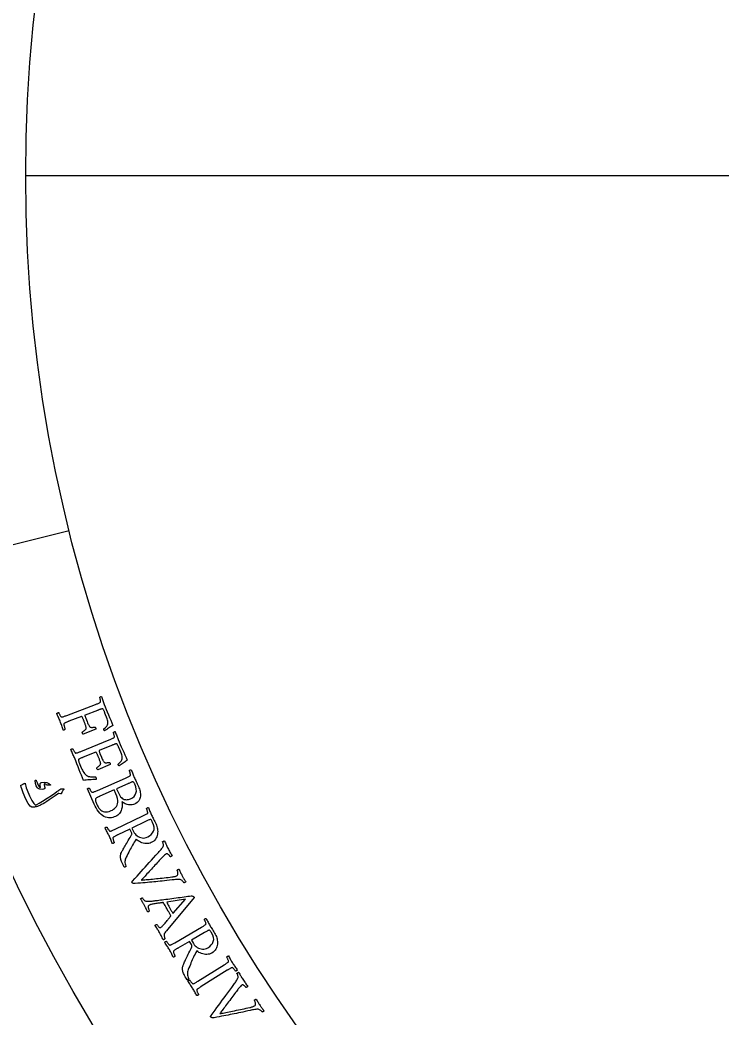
# Model space of a CAD drawing. Header units: millimetres. Extents: x -68 to 67, y -67 to 79.
# Drawn here: x -45.74 to -23.97, y -26.12 to 4.82 of the extents above; entities that cross this region are included whole.
import ezdxf

# ---------------------------------------------------------------- set-up
doc = ezdxf.new("R2010")
doc.units = ezdxf.units.MM
for name, color, linetype in [('CUT_OUTER', 1, 'Continuous'), ('ENGRAVE', 7, 'Continuous'), ('TEXT', 5, 'Continuous')]:
    doc.layers.add(name, color=color, linetype=linetype)

msp = doc.modelspace()

# ---------------------------------------------------------------- linework, layer by layer
at = {"layer": 'CUT_OUTER'}
msp.add_arc((0, -0.0003), 67.4997, 179.84931, 4.094999, dxfattribs=at)
at = {"layer": 'ENGRAVE'}
for points in [[(-45.5625, 0), (45.5625, 0)], [(-52.0717, -12.9692), (-44.2118, -11.0116)]]:
    msp.add_lwpolyline(points, dxfattribs=at)
for radius in [66.15, 66.15, 64.3781, 61.0875, 61.0875, 58.4888, 53.6625, 53.6625, 50.8275, 45.5625, 45.5625]:
    msp.add_circle((0, 0), radius, dxfattribs=at)
at = {"layer": 'TEXT'}
for points in [[(-43.1255, -16.4038), (-43.0969, -16.4776), (-43.066, -16.5546), (-43.0328, -16.6349), (-42.9971, -16.7185), (-42.9608, -16.8033), (-42.9256, -16.8874), (-42.8914, -16.9706), (-42.8582, -17.053), (-42.8945, -17.0739), (-42.9288, -17.095), (-42.9613, -17.1162), (-42.9919, -17.1376), (-43.0218, -17.159), (-43.0523, -17.1804), (-43.0835, -17.2018), (-43.1153, -17.2231), (-43.1224, -17.2188), (-43.1289, -17.2122), (-43.1348, -17.2032), (-43.1401, -17.1918), (-43.1439, -17.1794), (-43.1447, -17.1694), (-43.1423, -17.1618), (-43.1368, -17.1566), (-43.0872, -17.1156), (-43.0503, -17.0757), (-43.0261, -17.037), (-43.0147, -16.9995), (-43.0122, -16.9621), (-43.0151, -16.9238), (-43.0231, -16.8845), (-43.0364, -16.8443), (-43.1046, -16.669), (-43.1076, -16.6615), (-43.1117, -16.6514), (-43.117, -16.6387), (-43.1234, -16.6235), (-43.1305, -16.6073), (-43.1378, -16.5918), (-43.1452, -16.577), (-43.1529, -16.5628), (-43.1604, -16.5507), (-43.1676, -16.5421), (-43.1743, -16.5368), (-43.1806, -16.5351), (-43.1932, -16.5367), (-43.2071, -16.5395), (-43.2224, -16.5436), (-43.239, -16.549), (-43.2564, -16.5551), (-43.274, -16.5615), (-43.2918, -16.5681), (-43.3098, -16.5749), (-43.3169, -16.5776), (-43.3232, -16.58), (-43.3286, -16.5821), (-43.3333, -16.5839), (-43.7219, -16.7326), (-43.7251, -16.7358), (-43.7262, -16.7422), (-43.7252, -16.7516), (-43.7221, -16.7643), (-43.7176, -16.7788), (-43.7125, -16.794), (-43.7068, -16.8099), (-43.7006, -16.8265), (-43.6589, -16.9344), (-43.645, -16.9693), (-43.6322, -16.9999), (-43.6205, -17.0261), (-43.6097, -17.048), (-43.5994, -17.0661), (-43.5889, -17.081), (-43.5781, -17.0925), (-43.567, -17.1007), (-43.5551, -17.1064), (-43.5418, -17.1103), (-43.527, -17.1124), (-43.5107, -17.1127), (-43.4924, -17.1117), (-43.4713, -17.1099), (-43.4474, -17.1074), (-43.4208, -17.104), (-43.4132, -17.1041), (-43.4063, -17.1081), (-43.4, -17.1159), (-43.3943, -17.1276), (-43.3903, -17.1396), (-43.3884, -17.1502), (-43.3886, -17.1595), (-43.3908, -17.1676), (-43.7819, -17.3223), (-43.7878, -17.3185), (-43.7933, -17.3121), (-43.7987, -17.3032), (-43.8039, -17.2917), (-43.8075, -17.2798), (-43.8083, -17.2696), (-43.8063, -17.261), (-43.8015, -17.254), (-43.7766, -17.236), (-43.7555, -17.2203), (-43.7383, -17.2069), (-43.725, -17.1957), (-43.7145, -17.1863), (-43.7062, -17.1779), (-43.6998, -17.1707), (-43.6954, -17.1646), (-43.6924, -17.1589), (-43.6899, -17.1529), (-43.6879, -17.1467), (-43.6866, -17.1403), (-43.6854, -17.1318), (-43.6862, -17.12), (-43.6891, -17.1051), (-43.6939, -17.087), (-43.7001, -17.0669), (-43.7069, -17.046), (-43.7143, -17.0243), (-43.7223, -17.0017), (-43.7305, -16.9791), (-43.7387, -16.9572), (-43.7466, -16.936), (-43.7545, -16.9155), (-43.7601, -16.9012), (-43.7661, -16.8861), (-43.7727, -16.8702), (-43.7797, -16.8533), (-43.7869, -16.8367), (-43.7938, -16.8213), (-43.8006, -16.8072), (-43.8072, -16.7945), (-43.8135, -16.7841), (-43.8196, -16.7773), (-43.8254, -16.774), (-43.8308, -16.7743), (-44.2216, -16.9238), (-44.2248, -16.9251), (-44.228, -16.9263), (-44.2312, -16.9275), (-44.2344, -16.9288), (-44.2376, -16.93), (-44.2408, -16.9312), (-44.244, -16.9324), (-44.2472, -16.9337), (-44.267, -16.9413), (-44.2858, -16.9487), (-44.3036, -16.9559), (-44.3205, -16.9629), (-44.3359, -16.9698), (-44.3497, -16.9769), (-44.3617, -16.984), (-44.372, -16.9913), (-44.3757, -16.9974), (-44.3775, -17.0073), (-44.3777, -17.021), (-44.376, -17.0384), (-44.373, -17.058), (-44.3691, -17.0778), (-44.3644, -17.0978), (-44.3588, -17.1182), (-44.3531, -17.1369), (-44.3484, -17.1522), (-44.3446, -17.1639), (-44.3416, -17.1721), (-44.3456, -17.1769), (-44.3514, -17.1817), (-44.359, -17.1865), (-44.3685, -17.1912), (-44.3784, -17.1949), (-44.3872, -17.1968), (-44.3948, -17.1969), (-44.4013, -17.1952), (-44.4119, -17.1618), (-44.4228, -17.1277), (-44.4341, -17.0931), (-44.4457, -17.0578), (-44.4575, -17.0227), (-44.4694, -16.9887), (-44.4813, -16.9558), (-44.4931, -16.924), (-44.507, -16.8885), (-44.5208, -16.8553), (-44.5344, -16.8243), (-44.5479, -16.7955), (-44.5612, -16.7675), (-44.574, -16.7385), (-44.5863, -16.7086), (-44.5983, -16.6777), (-44.5946, -16.6721), (-44.5888, -16.6671), (-44.581, -16.6627), (-44.5711, -16.6589), (-44.5609, -16.6561), (-44.552, -16.6545), (-44.5445, -16.6543), (-44.5383, -16.6553), (-44.5352, -16.663), (-44.5306, -16.6733), (-44.5247, -16.6861), (-44.5173, -16.7015), (-44.509, -16.7179), (-44.5001, -16.7335), (-44.4907, -16.7485), (-44.4808, -16.7629), (-44.4712, -16.775), (-44.4627, -16.7834), (-44.4553, -16.7881), (-44.449, -16.789), (-44.4338, -16.7876), (-44.417, -16.7846), (-44.3988, -16.78), (-44.379, -16.7736), (-44.3581, -16.7663), (-44.3365, -16.7585), (-44.3141, -16.7502), (-44.2909, -16.7416), (-43.3991, -16.4045), (-43.376, -16.3956), (-43.3535, -16.3869), (-43.3318, -16.3783), (-43.3108, -16.3699), (-43.2913, -16.3614), (-43.2742, -16.3527), (-43.2594, -16.3439), (-43.247, -16.335), (-43.242, -16.3299), (-43.2392, -16.3216), (-43.2385, -16.31), (-43.24, -16.2952), (-43.2427, -16.2787), (-43.2461, -16.262), (-43.25, -16.245), (-43.2544, -16.2277), (-43.2588, -16.2117), (-43.2626, -16.1985), (-43.2658, -16.1881), (-43.2684, -16.1804), (-43.2644, -16.1757), (-43.2585, -16.171), (-43.2508, -16.1664), (-43.2412, -16.1618), (-43.2313, -16.1582), (-43.2225, -16.1563), (-43.2149, -16.1563), (-43.2085, -16.158), (-43.1979, -16.1897), (-43.1875, -16.2211), (-43.1774, -16.2524), (-43.1674, -16.2834), (-43.1574, -16.3142), (-43.1471, -16.3445), (-43.1365, -16.3744), (-43.1255, -16.4038)], [(-42.6968, -17.4893), (-42.6664, -17.5623), (-42.6335, -17.6385), (-42.5983, -17.718), (-42.5605, -17.8006), (-42.5221, -17.8845), (-42.4847, -17.9676), (-42.4484, -18.0499), (-42.4132, -18.1315), (-42.4489, -18.1533), (-42.4828, -18.1752), (-42.5147, -18.1973), (-42.5447, -18.2194), (-42.574, -18.2416), (-42.604, -18.2638), (-42.6346, -18.2859), (-42.6659, -18.308), (-42.6731, -18.3039), (-42.6797, -18.2974), (-42.6859, -18.2886), (-42.6915, -18.2774), (-42.6956, -18.2651), (-42.6966, -18.2551), (-42.6945, -18.2475), (-42.6891, -18.2421), (-42.6405, -18.1998), (-42.6046, -18.159), (-42.5815, -18.1198), (-42.571, -18.082), (-42.5695, -18.0445), (-42.5733, -18.0063), (-42.5823, -17.9672), (-42.5966, -17.9274), (-42.6692, -17.7539), (-42.6724, -17.7464), (-42.6768, -17.7364), (-42.6824, -17.7239), (-42.6892, -17.7088), (-42.6967, -17.6928), (-42.7043, -17.6775), (-42.7122, -17.6629), (-42.7202, -17.6489), (-42.728, -17.637), (-42.7354, -17.6285), (-42.7423, -17.6235), (-42.7486, -17.6219), (-42.7611, -17.6238), (-42.775, -17.627), (-42.7901, -17.6315), (-42.8066, -17.6373), (-42.8238, -17.6438), (-42.8413, -17.6507), (-42.8589, -17.6577), (-42.8768, -17.665), (-42.8838, -17.6679), (-42.89, -17.6704), (-42.8954, -17.6727), (-42.9, -17.6746), (-43.2848, -17.8331), (-43.2879, -17.8364), (-43.2888, -17.8427), (-43.2876, -17.8522), (-43.2841, -17.8647), (-43.2792, -17.8791), (-43.2738, -17.8942), (-43.2677, -17.9099), (-43.261, -17.9264), (-43.2166, -18.0332), (-43.2019, -18.0677), (-43.1883, -18.0979), (-43.1759, -18.1239), (-43.1646, -18.1455), (-43.1539, -18.1634), (-43.1429, -18.1779), (-43.1318, -18.1892), (-43.1206, -18.1971), (-43.1085, -18.2025), (-43.0951, -18.206), (-43.0802, -18.2078), (-43.064, -18.2077), (-43.0457, -18.2062), (-43.0246, -18.2039), (-43.0008, -18.2008), (-42.9743, -18.1967), (-42.9667, -18.1966), (-42.9597, -18.2004), (-42.9532, -18.2081), (-42.9472, -18.2196), (-42.9429, -18.2315), (-42.9408, -18.2421), (-42.9407, -18.2514), (-42.9427, -18.2595), (-43.3298, -18.4241), (-43.3357, -18.4204), (-43.3415, -18.4142), (-43.3471, -18.4054), (-43.3525, -18.3941), (-43.3564, -18.3823), (-43.3575, -18.372), (-43.3557, -18.3634), (-43.3511, -18.3563), (-43.3267, -18.3377), (-43.306, -18.3214), (-43.2891, -18.3076), (-43.2761, -18.2961), (-43.2659, -18.2864), (-43.2577, -18.2778), (-43.2515, -18.2704), (-43.2474, -18.2642), (-43.2444, -18.2584), (-43.2421, -18.2524), (-43.2403, -18.2462), (-43.2391, -18.2397), (-43.2381, -18.2311), (-43.2393, -18.2194), (-43.2425, -18.2046), (-43.2478, -18.1866), (-43.2545, -18.1667), (-43.2618, -18.146), (-43.2697, -18.1244), (-43.2783, -18.1021), (-43.2871, -18.0797), (-43.2958, -18.058), (-43.3043, -18.037), (-43.3127, -18.0167), (-43.3186, -18.0026), (-43.325, -17.9877), (-43.332, -17.9718), (-43.3394, -17.9552), (-43.347, -17.9387), (-43.3544, -17.9235), (-43.3615, -17.9096), (-43.3684, -17.897), (-43.375, -17.8869), (-43.3812, -17.8802), (-43.3871, -17.8771), (-43.3926, -17.8775), (-43.7858, -18.0395), (-43.7881, -18.0405), (-43.791, -18.0417), (-43.7945, -18.0431), (-43.7984, -18.0447), (-43.8143, -18.0513), (-43.8322, -18.0589), (-43.8521, -18.0675), (-43.8741, -18.0771), (-43.8944, -18.0867), (-43.9094, -18.0951), (-43.9189, -18.1023), (-43.923, -18.1085), (-43.925, -18.1225), (-43.9251, -18.1371), (-43.9233, -18.1522), (-43.9194, -18.168), (-43.9135, -18.1862), (-43.9054, -18.2086), (-43.895, -18.2353), (-43.8824, -18.2661), (-43.8407, -18.366), (-43.8243, -18.4027), (-43.806, -18.4383), (-43.7861, -18.4728), (-43.7643, -18.5063), (-43.7417, -18.537), (-43.719, -18.5633), (-43.6964, -18.5853), (-43.6737, -18.6028), (-43.6475, -18.6188), (-43.6192, -18.6308), (-43.5887, -18.6387), (-43.556, -18.6425), (-43.5218, -18.6439), (-43.4865, -18.6445), (-43.4501, -18.6444), (-43.4126, -18.6434), (-43.4057, -18.6445), (-43.3991, -18.6488), (-43.393, -18.6565), (-43.3874, -18.6674), (-43.3807, -18.6851), (-43.3769, -18.7003), (-43.3761, -18.7131), (-43.3782, -18.7233), (-43.4274, -18.7267), (-43.4781, -18.7299), (-43.5304, -18.733), (-43.5844, -18.7359), (-43.6368, -18.7396), (-43.6845, -18.7448), (-43.7274, -18.7515), (-43.7657, -18.7599), (-43.8012, -18.6761), (-43.8359, -18.5923), (-43.8698, -18.5085), (-43.9029, -18.4246), (-43.9369, -18.3382), (-43.9735, -18.2466), (-44.0126, -18.1498), (-44.0542, -18.0478), (-44.0689, -18.0125), (-44.0832, -17.9792), (-44.0971, -17.948), (-44.1106, -17.9188), (-44.1238, -17.8902), (-44.1368, -17.861), (-44.1496, -17.831), (-44.1622, -17.8003), (-44.1586, -17.7946), (-44.153, -17.7895), (-44.1453, -17.7849), (-44.1355, -17.7809), (-44.1254, -17.7778), (-44.1165, -17.776), (-44.109, -17.7755), (-44.1028, -17.7764), (-44.0995, -17.784), (-44.0947, -17.7942), (-44.0884, -17.8069), (-44.0807, -17.8221), (-44.0719, -17.8382), (-44.0627, -17.8536), (-44.0529, -17.8684), (-44.0426, -17.8825), (-44.0327, -17.8944), (-44.024, -17.9026), (-44.0165, -17.907), (-44.0101, -17.9078), (-43.995, -17.9061), (-43.9783, -17.9026), (-43.9602, -17.8975), (-43.9406, -17.8907), (-43.9199, -17.8828), (-43.8984, -17.8745), (-43.8763, -17.8657), (-43.8533, -17.8564), (-42.9703, -17.4969), (-42.9474, -17.4874), (-42.9252, -17.4782), (-42.9037, -17.469), (-42.8829, -17.46), (-42.8636, -17.4511), (-42.8467, -17.442), (-42.8322, -17.4328), (-42.82, -17.4235), (-42.8152, -17.4183), (-42.8126, -17.4099), (-42.8122, -17.3984), (-42.814, -17.3836), (-42.8172, -17.3672), (-42.821, -17.3505), (-42.8253, -17.3336), (-42.8301, -17.3165), (-42.8349, -17.3006), (-42.839, -17.2875), (-42.8425, -17.2771), (-42.8454, -17.2695), (-42.8414, -17.2647), (-42.8357, -17.2599), (-42.8281, -17.2551), (-42.8186, -17.2503), (-42.8088, -17.2464), (-42.8001, -17.2443), (-42.7925, -17.2441), (-42.786, -17.2456), (-42.7746, -17.277), (-42.7635, -17.3082), (-42.7525, -17.3392), (-42.7418, -17.37), (-42.731, -17.4005), (-42.7199, -17.4305), (-42.7085, -17.4601), (-42.6968, -17.4893)], [(-42.0649, -18.9478), (-42.0506, -18.9821), (-42.038, -19.0178), (-42.0271, -19.0549), (-42.0178, -19.0933), (-42.011, -19.1323), (-42.0071, -19.1708), (-42.0062, -19.2088), (-42.0083, -19.2464), (-42.0141, -19.2831), (-42.0241, -19.3183), (-42.0383, -19.3522), (-42.0568, -19.3846), (-42.0803, -19.4149), (-42.1095, -19.4423), (-42.1444, -19.4668), (-42.1851, -19.4884), (-42.2237, -19.5035), (-42.2624, -19.5133), (-42.3015, -19.5177), (-42.3408, -19.5168), (-42.3791, -19.5117), (-42.4153, -19.5038), (-42.4494, -19.493), (-42.4813, -19.4793), (-42.5102, -19.4643), (-42.5352, -19.4495), (-42.5563, -19.4349), (-42.5735, -19.4206), (-42.5767, -19.4192), (-42.5791, -19.4194), (-42.5808, -19.4211), (-42.5818, -19.4244), (-42.5753, -19.4448), (-42.5707, -19.4679), (-42.568, -19.4938), (-42.5672, -19.5224), (-42.5685, -19.5529), (-42.5723, -19.5844), (-42.5787, -19.617), (-42.5875, -19.6505), (-42.5992, -19.684), (-42.6141, -19.7163), (-42.6322, -19.7475), (-42.6534, -19.7775), (-42.6781, -19.8055), (-42.7064, -19.8304), (-42.7383, -19.8523), (-42.7738, -19.8711), (-42.8175, -19.8891), (-42.8613, -19.9026), (-42.9053, -19.9116), (-42.9496, -19.9161), (-42.9944, -19.9152), (-43.0403, -19.9079), (-43.0872, -19.8942), (-43.1352, -19.8741), (-43.1812, -19.8474), (-43.2253, -19.8129), (-43.2675, -19.7704), (-43.3077, -19.72), (-43.3454, -19.6651), (-43.3802, -19.6092), (-43.4121, -19.5522), (-43.4411, -19.4942), (-43.651, -19.0195), (-43.6476, -19.0137), (-43.6421, -19.0084), (-43.6346, -19.0036), (-43.6249, -18.9993), (-43.6148, -18.9959), (-43.606, -18.9939), (-43.5985, -18.9932), (-43.5923, -18.9939), (-43.5888, -19.0015), (-43.5837, -19.0115), (-43.5771, -19.024), (-43.5689, -19.039), (-43.5597, -19.0548), (-43.55, -19.07), (-43.5399, -19.0845), (-43.5292, -19.0983), (-43.519, -19.1099), (-43.51, -19.1179), (-43.5024, -19.1221), (-43.496, -19.1227), (-43.4809, -19.1205), (-43.4643, -19.1166), (-43.4464, -19.111), (-43.427, -19.1037), (-43.4065, -19.0952), (-43.3853, -19.0863), (-43.3634, -19.0769), (-43.3407, -19.067), (-42.468, -18.683), (-42.4454, -18.673), (-42.4234, -18.6631), (-42.4022, -18.6534), (-42.3816, -18.6438), (-42.3626, -18.6343), (-42.346, -18.6248), (-42.3317, -18.6152), (-42.3198, -18.6056), (-42.3151, -18.6002), (-42.3127, -18.5918), (-42.3127, -18.5802), (-42.3149, -18.5655), (-42.3186, -18.5492), (-42.3228, -18.5326), (-42.3275, -18.5158), (-42.3329, -18.4989), (-42.3381, -18.4831), (-42.3426, -18.4701), (-42.3464, -18.4599), (-42.3494, -18.4523), (-42.3456, -18.4474), (-42.34, -18.4424), (-42.3325, -18.4374), (-42.3232, -18.4324), (-42.3135, -18.4282), (-42.3048, -18.4259), (-42.2972, -18.4254), (-42.2907, -18.4268), (-42.2785, -18.4579), (-42.2665, -18.4888), (-42.2547, -18.5194), (-42.2431, -18.5499), (-42.2315, -18.5801), (-42.2196, -18.6098), (-42.2074, -18.6391), (-42.1948, -18.6679), (-42.1814, -18.698), (-42.1671, -18.729), (-42.1522, -18.7609), (-42.1365, -18.7936), (-42.12, -18.8282), (-42.1025, -18.8654), (-42.0842, -18.9053), (-42.0649, -18.9478)], [(-44.3859, -19.0444), (-44.3976, -19.0586), (-44.4084, -19.0728), (-44.4182, -19.087), (-44.4271, -19.1012), (-44.435, -19.1155), (-44.4419, -19.13), (-44.4477, -19.1447), (-44.4526, -19.1595), (-44.4561, -19.1659), (-44.4618, -19.17), (-44.4694, -19.1717), (-44.4792, -19.171), (-44.5319, -19.1643), (-44.5374, -19.1638), (-44.542, -19.1637), (-44.5456, -19.164), (-44.5482, -19.1648), (-44.652, -19.2363), (-44.746, -19.3004), (-44.8303, -19.3568), (-44.905, -19.4057), (-44.9699, -19.4467), (-45.025, -19.4799), (-45.0704, -19.5051), (-45.1061, -19.5224), (-45.1746, -19.5521), (-45.1969, -19.5602), (-45.2197, -19.5674), (-45.243, -19.5736), (-45.2669, -19.5787), (-45.2913, -19.5827), (-45.3164, -19.5855), (-45.3421, -19.5872), (-45.3685, -19.5876), (-45.4199, -19.5595), (-45.4825, -19.4758), (-45.556, -19.3361), (-45.6399, -19.1404), (-45.6635, -19.0782), (-45.6836, -19.02), (-45.7004, -18.9658), (-45.7138, -18.9155), (-45.7138, -18.9104), (-45.7123, -18.9062), (-45.7095, -18.9028), (-45.7052, -18.9004), (-45.6842, -18.8902), (-45.665, -18.881), (-45.6476, -18.873), (-45.632, -18.866), (-45.6181, -18.86), (-45.6057, -18.8549), (-45.5947, -18.8507), (-45.5853, -18.8475), (-45.5798, -18.8459), (-45.5761, -18.8466), (-45.5742, -18.8494), (-45.5741, -18.8544), (-45.5704, -18.8915), (-45.5601, -18.9371), (-45.5431, -18.9911), (-45.5194, -19.0534), (-45.442, -19.237), (-45.3724, -19.3767), (-45.3109, -19.4726), (-45.2578, -19.5248), (-45.2152, -19.5064), (-45.1415, -19.4643), (-45.0367, -19.3988), (-44.9007, -19.3098), (-44.7649, -19.2197), (-44.6623, -19.1512), (-44.593, -19.1042), (-44.557, -19.0786), (-44.5473, -19.0713), (-44.5382, -19.0645), (-44.5297, -19.0581), (-44.5219, -19.0522), (-44.5148, -19.0468), (-44.5085, -19.0419), (-44.5029, -19.0377), (-44.4982, -19.0339), (-44.4876, -19.0265), (-44.4766, -19.0214), (-44.4653, -19.0186), (-44.4536, -19.0181), (-44.3892, -19.0214), (-44.3847, -19.022), (-44.3813, -19.0233), (-44.3791, -19.0253), (-44.378, -19.028), (-44.3785, -19.0321), (-44.3799, -19.0362), (-44.3824, -19.0403), (-44.3859, -19.0444)], [(-44.7958, -18.8909), (-44.795, -18.8937), (-44.7951, -18.8964), (-44.7961, -18.899), (-44.7979, -18.9016), (-44.7998, -18.9031), (-44.8021, -18.9042), (-44.8047, -18.9051), (-44.8077, -18.9058), (-44.8944, -18.908), (-44.9035, -18.9076), (-44.9108, -18.9063), (-44.9165, -18.9041), (-44.9205, -18.9009), (-44.9329, -18.8856), (-44.9457, -18.8735), (-44.959, -18.8646), (-44.9729, -18.859), (-44.9787, -18.8593), (-44.9831, -18.8642), (-44.9859, -18.8737), (-44.9872, -18.888), (-44.9866, -18.8969), (-44.9858, -18.9061), (-44.9846, -18.9154), (-44.9832, -18.9249), (-44.9815, -18.9346), (-44.9794, -18.9448), (-44.9769, -18.9553), (-44.9741, -18.9661), (-44.974, -19.0078), (-44.9997, -19.0319), (-45.0511, -19.0387), (-45.1284, -19.0279), (-45.1531, -19.0204), (-45.1737, -19.0116), (-45.1901, -19.0014), (-45.2023, -18.9898), (-45.2121, -18.9756), (-45.2224, -18.9546), (-45.2333, -18.9269), (-45.2447, -18.8924), (-45.2502, -18.8746), (-45.2548, -18.8575), (-45.2584, -18.841), (-45.2612, -18.8252), (-45.2633, -18.8101), (-45.2651, -18.796), (-45.2665, -18.7827), (-45.2675, -18.7703), (-45.2665, -18.762), (-45.2642, -18.7553), (-45.2605, -18.7505), (-45.2556, -18.7473), (-45.2497, -18.7458), (-45.2446, -18.7468), (-45.2404, -18.7502), (-45.2371, -18.756), (-45.2277, -18.775), (-45.2173, -18.7967), (-45.2061, -18.821), (-45.1939, -18.8481), (-45.171, -18.8986), (-45.1512, -18.9371), (-45.1346, -18.9639), (-45.121, -18.9787), (-45.1184, -18.9803), (-45.1156, -18.9806), (-45.1128, -18.9796), (-45.11, -18.9774), (-45.1085, -18.9753), (-45.1076, -18.9722), (-45.1073, -18.9682), (-45.1076, -18.9632), (-45.1148, -18.9186), (-45.117, -18.8996), (-45.1167, -18.8824), (-45.1141, -18.8671), (-45.1089, -18.8537), (-45.1016, -18.8411), (-45.0925, -18.8317), (-45.0817, -18.8254), (-45.0692, -18.8223), (-44.9791, -18.8146), (-44.9035, -18.8234), (-44.8424, -18.8489), (-44.7958, -18.8909)], [(-42.7438, -19.0149), (-42.6688, -19.1825), (-42.6471, -19.2248), (-42.6229, -19.2606), (-42.5963, -19.2901), (-42.5671, -19.3131), (-42.5364, -19.3305), (-42.5049, -19.343), (-42.4727, -19.3506), (-42.4396, -19.3533), (-42.4067, -19.3519), (-42.3749, -19.347), (-42.3442, -19.3388), (-42.3145, -19.3272), (-42.2532, -19.2928), (-42.2044, -19.2513), (-42.168, -19.2027), (-42.1441, -19.147), (-42.1325, -19.0866), (-42.1332, -19.0237), (-42.146, -18.9581), (-42.1711, -18.89), (-42.1758, -18.8796), (-42.182, -18.867), (-42.1895, -18.852), (-42.1983, -18.8347), (-42.2077, -18.8186), (-42.2168, -18.8071), (-42.2258, -18.8003), (-42.2346, -18.7982), (-42.2453, -18.7996), (-42.2582, -18.8028), (-42.273, -18.8077), (-42.29, -18.8142), (-42.3082, -18.8218), (-42.3269, -18.8297), (-42.346, -18.838), (-42.3657, -18.8467), (-42.3697, -18.8485), (-42.3735, -18.8501), (-42.377, -18.8517), (-42.3803, -18.8532), (-42.3834, -18.8546), (-42.3865, -18.8559), (-42.3897, -18.8573), (-42.3928, -18.8587)], [(-42.821, -19.0492), (-43.2639, -19.2462), (-43.2722, -19.25), (-43.2823, -19.2548), (-43.2944, -19.2605), (-43.3083, -19.2673), (-43.323, -19.2746), (-43.337, -19.2822), (-43.3505, -19.29), (-43.3634, -19.2981), (-43.3749, -19.3058), (-43.3838, -19.3128), (-43.3903, -19.319), (-43.3943, -19.3244), (-43.4, -19.3421), (-43.4023, -19.3611), (-43.4013, -19.3812), (-43.397, -19.4025), (-43.3901, -19.4252), (-43.3815, -19.4495), (-43.3713, -19.4755), (-43.3594, -19.5031), (-43.3406, -19.5411), (-43.319, -19.5774), (-43.2947, -19.612), (-43.2677, -19.6449), (-43.2374, -19.6741), (-43.2031, -19.6979), (-43.1648, -19.7163), (-43.1225, -19.7291), (-43.0762, -19.7344), (-43.0256, -19.7301), (-42.9707, -19.7163), (-42.9115, -19.6929), (-42.8742, -19.6736), (-42.8393, -19.651), (-42.8066, -19.625), (-42.7762, -19.5957), (-42.75, -19.5622), (-42.7298, -19.5234), (-42.7155, -19.4795), (-42.7072, -19.4303), (-42.707, -19.3754), (-42.7167, -19.3139), (-42.7366, -19.246), (-42.7664, -19.1716)], [(-41.5197, -20.1143), (-41.5049, -20.1484), (-41.4927, -20.1844), (-41.483, -20.2223), (-41.4758, -20.262), (-41.4716, -20.3027), (-41.4705, -20.3432), (-41.4726, -20.3836), (-41.4779, -20.4239), (-41.4869, -20.4634), (-41.5, -20.5013), (-41.5171, -20.5377), (-41.5384, -20.5726), (-41.5641, -20.6051), (-41.5948, -20.6344), (-41.6304, -20.6605), (-41.6709, -20.6835), (-41.7077, -20.6987), (-41.7465, -20.7087), (-41.7872, -20.7135), (-41.8298, -20.7131), (-41.873, -20.7082), (-41.9156, -20.6994), (-41.9576, -20.6867), (-41.9988, -20.6702), (-42.0381, -20.6506), (-42.0741, -20.6285), (-42.1068, -20.604), (-42.1362, -20.577), (-42.1666, -20.6245), (-42.1954, -20.6706), (-42.2227, -20.7153), (-42.2483, -20.7587), (-42.273, -20.8017), (-42.2972, -20.8451), (-42.321, -20.889), (-42.3444, -20.9335), (-42.3682, -20.9794), (-42.3931, -21.0278), (-42.419, -21.0788), (-42.4461, -21.1324), (-42.462, -21.1678), (-42.4738, -21.2024), (-42.4816, -21.2361), (-42.4853, -21.2689), (-42.4845, -21.3026), (-42.479, -21.3388), (-42.4686, -21.3777), (-42.4533, -21.4191), (-42.4566, -21.4249), (-42.4624, -21.4301), (-42.4708, -21.4347), (-42.4818, -21.4386), (-42.4929, -21.4418), (-42.5015, -21.4441), (-42.5077, -21.4454), (-42.5115, -21.4459), (-42.5354, -21.3973), (-42.5562, -21.3525), (-42.574, -21.3115), (-42.5887, -21.2742), (-42.6005, -21.2411), (-42.6097, -21.2122), (-42.6162, -21.1877), (-42.6201, -21.1675), (-42.6211, -21.1538), (-42.6219, -21.1375), (-42.6226, -21.1186), (-42.6232, -21.097), (-42.6219, -21.0734), (-42.617, -21.0483), (-42.6085, -21.0218), (-42.5964, -20.9938), (-42.5899, -20.9814), (-42.5809, -20.9644), (-42.5693, -20.943), (-42.5551, -20.9171), (-42.5387, -20.8877), (-42.5205, -20.8554), (-42.5004, -20.8203), (-42.4786, -20.7825), (-42.4553, -20.7426), (-42.4313, -20.7014), (-42.4065, -20.659), (-42.3808, -20.6152), (-42.3548, -20.5711), (-42.3289, -20.5278), (-42.3031, -20.4852), (-42.2774, -20.4434), (-42.2714, -20.4282), (-42.2702, -20.4109), (-42.2739, -20.3915), (-42.2823, -20.37), (-42.3326, -20.2655), (-42.7079, -20.4451), (-42.711, -20.4466), (-42.7141, -20.4481), (-42.7171, -20.4496), (-42.7202, -20.4511), (-42.7233, -20.4525), (-42.7264, -20.454), (-42.7295, -20.4555), (-42.7326, -20.457), (-42.7517, -20.4662), (-42.7699, -20.4751), (-42.787, -20.4838), (-42.8033, -20.4921), (-42.8181, -20.5002), (-42.8313, -20.5084), (-42.8427, -20.5165), (-42.8524, -20.5245), (-42.8557, -20.5306), (-42.8572, -20.5396), (-42.857, -20.5516), (-42.855, -20.5666), (-42.8517, -20.5833), (-42.8475, -20.6001), (-42.8424, -20.6171), (-42.8364, -20.6344), (-42.8304, -20.6503), (-42.8252, -20.6635), (-42.8209, -20.6739), (-42.8174, -20.6815), (-42.821, -20.6867), (-42.8264, -20.6919), (-42.8336, -20.6973), (-42.8428, -20.7027), (-42.8523, -20.7072), (-42.8609, -20.7099), (-42.8685, -20.7106), (-42.8751, -20.7094), (-42.888, -20.6776), (-42.9007, -20.6465), (-42.9131, -20.6161), (-42.9254, -20.5864), (-42.9379, -20.5569), (-42.9509, -20.5273), (-42.9644, -20.4974), (-42.9785, -20.4673), (-42.9926, -20.4381), (-43.0073, -20.4088), (-43.0224, -20.3794), (-43.038, -20.35), (-43.0539, -20.3204), (-43.0701, -20.2905), (-43.0866, -20.2605), (-43.1032, -20.2302), (-43.1, -20.2243), (-43.0947, -20.2189), (-43.0872, -20.2139), (-43.0777, -20.2093), (-43.0677, -20.2057), (-43.059, -20.2034), (-43.0515, -20.2025), (-43.0453, -20.203), (-43.0415, -20.2105), (-43.0362, -20.2204), (-43.0292, -20.2327), (-43.0206, -20.2475), (-43.011, -20.2631), (-43.0009, -20.278), (-42.9903, -20.2922), (-42.9793, -20.3056), (-42.9687, -20.317), (-42.9595, -20.3247), (-42.9518, -20.3287), (-42.9454, -20.3291), (-42.9304, -20.3265), (-42.9139, -20.3222), (-42.8961, -20.316), (-42.8769, -20.3081), (-42.8567, -20.2991), (-42.8357, -20.2896), (-42.8141, -20.2796), (-42.7917, -20.2691), (-41.9311, -19.8589), (-41.9087, -19.8482), (-41.887, -19.8377), (-41.8661, -19.8274), (-41.8458, -19.8173), (-41.8271, -19.8072), (-41.8107, -19.7972), (-41.7967, -19.7873), (-41.785, -19.7773), (-41.7805, -19.7719), (-41.7784, -19.7634), (-41.7786, -19.7518), (-41.7813, -19.7372), (-41.7853, -19.721), (-41.7899, -19.7047), (-41.795, -19.6884), (-41.8006, -19.672), (-41.8061, -19.6569), (-41.8108, -19.6443), (-41.8147, -19.6344), (-41.818, -19.627), (-41.8143, -19.622), (-41.8088, -19.6169), (-41.8015, -19.6116), (-41.7923, -19.6063), (-41.7827, -19.6019), (-41.7741, -19.5993), (-41.7666, -19.5986), (-41.76, -19.5998), (-41.7469, -19.6305), (-41.7342, -19.6608), (-41.7217, -19.6909), (-41.7095, -19.7206), (-41.6972, -19.7499), (-41.6846, -19.779), (-41.6717, -19.8077), (-41.6584, -19.8361), (-41.6441, -19.8659), (-41.6289, -19.8967), (-41.6129, -19.9285), (-41.5961, -19.9612), (-41.5784, -19.9957), (-41.5598, -20.0328), (-41.5402, -20.0723), (-41.5197, -20.1143)], [(-41.7802, -20.5086), (-41.7196, -20.4735), (-41.6692, -20.4325), (-41.6289, -20.3858), (-41.5988, -20.3333), (-41.5817, -20.2747), (-41.5809, -20.2096), (-41.5961, -20.1378), (-41.6275, -20.0595), (-41.6325, -20.0493), (-41.639, -20.0368), (-41.6469, -20.022), (-41.6562, -20.005), (-41.666, -19.9891), (-41.6755, -19.9779), (-41.6847, -19.9714), (-41.6935, -19.9695), (-41.7061, -19.9711), (-41.7216, -19.9751), (-41.7398, -19.9816), (-41.7608, -19.9905), (-41.7832, -20.0007), (-41.8057, -20.0111), (-41.8283, -20.0217), (-41.851, -20.0324), (-42.2707, -20.2358), (-42.2196, -20.3423), (-42.1988, -20.3796), (-42.1739, -20.4139), (-42.1449, -20.445), (-42.1119, -20.473), (-42.0757, -20.497), (-42.0375, -20.5159), (-41.9973, -20.5299), (-41.955, -20.539), (-41.9116, -20.5419), (-41.868, -20.5379), (-41.8242, -20.5268), (-41.7802, -20.5086)], [(-41.1565, -20.8575), (-41.1403, -20.889), (-41.1239, -20.9199), (-41.1073, -20.95), (-41.0906, -20.9795), (-41.074, -21.0085), (-41.0576, -21.0373), (-41.0414, -21.0659), (-41.0254, -21.0943), (-41.0296, -21.0985), (-41.0359, -21.1031), (-41.0446, -21.1081), (-41.0554, -21.1134), (-41.0662, -21.118), (-41.0746, -21.1205), (-41.0807, -21.121), (-41.0844, -21.1195), (-41.0874, -21.1144), (-41.0924, -21.107), (-41.0994, -21.0973), (-41.1084, -21.0853), (-41.1187, -21.0726), (-41.1299, -21.0608), (-41.1419, -21.0499), (-41.1548, -21.0399), (-41.1681, -21.0324), (-41.1818, -21.0291), (-41.1956, -21.0301), (-41.2098, -21.0353), (-41.2292, -21.048), (-41.2551, -21.0697), (-41.2872, -21.1003), (-41.3257, -21.1399), (-41.3455, -21.161), (-41.3683, -21.1854), (-41.394, -21.213), (-41.4227, -21.244), (-41.4537, -21.2774), (-41.4862, -21.3124), (-41.5203, -21.3491), (-41.5559, -21.3874), (-41.5923, -21.4266), (-41.6286, -21.466), (-41.6648, -21.5055), (-41.7009, -21.5452), (-41.7363, -21.5841), (-41.7703, -21.6214), (-41.8028, -21.657), (-41.834, -21.691), (-41.863, -21.7227), (-41.8893, -21.7513), (-41.9128, -21.7769), (-41.9336, -21.7994), (-41.9507, -21.8181), (-41.9633, -21.832), (-41.9715, -21.8412), (-41.9752, -21.8456), (-41.9667, -21.8452), (-41.9512, -21.8441), (-41.9289, -21.8423), (-41.8996, -21.8398), (-41.8648, -21.8367), (-41.8255, -21.8331), (-41.7818, -21.8289), (-41.7337, -21.8241), (-41.6822, -21.8189), (-41.628, -21.8135), (-41.5713, -21.8077), (-41.5119, -21.8017), (-41.451, -21.7954), (-41.3897, -21.789), (-41.328, -21.7825), (-41.2658, -21.7759), (-41.2044, -21.7692), (-41.1448, -21.7627), (-41.0871, -21.7563), (-41.0312, -21.75), (-41.0102, -21.7475), (-40.989, -21.7442), (-40.9675, -21.7401), (-40.9458, -21.7353), (-40.9251, -21.7299), (-40.9066, -21.724), (-40.8902, -21.7177), (-40.876, -21.7109), (-40.8617, -21.7012), (-40.8512, -21.6892), (-40.8446, -21.675), (-40.8417, -21.6584), (-40.8414, -21.6409), (-40.8427, -21.6235), (-40.8455, -21.6063), (-40.8498, -21.5893), (-40.8547, -21.5737), (-40.859, -21.5609), (-40.8629, -21.5508), (-40.8662, -21.5435), (-40.8648, -21.5384), (-40.8605, -21.5329), (-40.8533, -21.5272), (-40.8431, -21.5212), (-40.8322, -21.5161), (-40.8226, -21.5129), (-40.8144, -21.5118), (-40.8076, -21.5126), (-40.7948, -21.5395), (-40.7825, -21.5657), (-40.7707, -21.5912), (-40.7594, -21.6161), (-40.7479, -21.6408), (-40.7357, -21.6661), (-40.7226, -21.692), (-40.7088, -21.7183), (-40.6973, -21.7398), (-40.6869, -21.7589), (-40.6775, -21.7755), (-40.6694, -21.7898), (-40.6617, -21.8027), (-40.654, -21.8154), (-40.6462, -21.828), (-40.6383, -21.8403), (-40.63, -21.8533), (-40.6209, -21.8678), (-40.6111, -21.8837), (-40.6004, -21.9012), (-40.6045, -21.9055), (-40.6111, -21.9101), (-40.6201, -21.9151), (-40.6315, -21.9205), (-40.6427, -21.9251), (-40.6509, -21.9278), (-40.6563, -21.9286), (-40.6588, -21.9276), (-40.6637, -21.9201), (-40.6718, -21.9095), (-40.6833, -21.8957), (-40.6981, -21.8788), (-40.7152, -21.862), (-40.7337, -21.8487), (-40.7536, -21.8388), (-40.7749, -21.8323), (-40.7927, -21.8295), (-40.8164, -21.8281), (-40.846, -21.8281), (-40.8814, -21.8295), (-40.9193, -21.8318), (-40.9561, -21.8346), (-40.9918, -21.838), (-41.0264, -21.8418), (-41.1067, -21.8508), (-41.1835, -21.8592), (-41.2571, -21.8673), (-41.3273, -21.8749), (-41.3952, -21.8822), (-41.462, -21.8891), (-41.5277, -21.8956), (-41.5923, -21.9018), (-41.6569, -21.9079), (-41.7228, -21.914), (-41.7898, -21.9203), (-41.8581, -21.9266), (-41.929, -21.933), (-42.0037, -21.9394), (-42.0823, -21.9457), (-42.1647, -21.952), (-42.1868, -21.9529), (-42.2061, -21.9518), (-42.2225, -21.9487), (-42.2361, -21.9437), (-42.2474, -21.9371), (-42.257, -21.9295), (-42.2648, -21.9208), (-42.271, -21.9111), (-42.2717, -21.9077), (-42.2706, -21.9038), (-42.2677, -21.8992), (-42.2631, -21.894), (-42.258, -21.8888), (-42.2538, -21.884), (-42.2505, -21.8797), (-42.2481, -21.8758), (-42.1783, -21.7977), (-42.1109, -21.7224), (-42.0456, -21.6498), (-41.9826, -21.58), (-41.9205, -21.5113), (-41.8578, -21.4421), (-41.7944, -21.3725), (-41.7305, -21.3024), (-41.6648, -21.2301), (-41.5958, -21.1539), (-41.5236, -21.0739), (-41.4482, -20.9901), (-41.4249, -20.9646), (-41.4031, -20.9399), (-41.3828, -20.9162), (-41.3639, -20.8933), (-41.3464, -20.8709), (-41.3302, -20.8484), (-41.3154, -20.8257), (-41.3019, -20.803), (-41.2971, -20.7931), (-41.2941, -20.7816), (-41.2929, -20.7684), (-41.2935, -20.7536), (-41.2952, -20.7383), (-41.2977, -20.7235), (-41.3009, -20.7092), (-41.3048, -20.6954), (-41.3088, -20.6828), (-41.3126, -20.6721), (-41.3161, -20.6633), (-41.3192, -20.6564), (-41.3179, -20.6546), (-41.3131, -20.6514), (-41.3046, -20.6467), (-41.2926, -20.6405), (-41.2803, -20.6346), (-41.2711, -20.6304), (-41.265, -20.6282), (-41.2619, -20.6277), (-41.2467, -20.6608), (-41.2331, -20.6911), (-41.221, -20.7185), (-41.2104, -20.7432), (-41.1997, -20.7678), (-41.1872, -20.795), (-41.1728, -20.8249), (-41.1565, -20.8575)], [(-41.607, -22.491), (-41.6033, -22.4906), (-41.5921, -22.4892), (-41.5735, -22.4868), (-41.5474, -22.4835), (-41.5149, -22.4794), (-41.4772, -22.4745), (-41.4342, -22.4688), (-41.3859, -22.4623), (-41.3335, -22.4554), (-41.2782, -22.4482), (-41.2198, -22.4408), (-41.1584, -22.4332), (-41.0952, -22.4253), (-41.0312, -22.417), (-40.9663, -22.4084), (-40.9007, -22.3995), (-40.8353, -22.3905), (-40.7713, -22.3816), (-40.7086, -22.373), (-40.6473, -22.3645), (-40.5885, -22.3564), (-40.5333, -22.3488), (-40.4817, -22.3417), (-40.4338, -22.3352), (-40.4227, -22.3357), (-40.4099, -22.3383), (-40.3952, -22.3429), (-40.3788, -22.3495), (-40.3632, -22.3571), (-40.351, -22.3644), (-40.3421, -22.3716), (-40.3366, -22.3785), (-40.3357, -22.3803), (-40.3351, -22.3819), (-40.3348, -22.3831), (-40.3349, -22.384), (-40.3351, -22.385), (-40.3352, -22.3864), (-40.3352, -22.3882), (-40.3352, -22.3905), (-41.1552, -23.3677), (-41.1953, -23.4164), (-41.2251, -23.453), (-41.2447, -23.4775), (-41.254, -23.4899), (-41.2611, -23.5021), (-41.266, -23.5163), (-41.2688, -23.5324), (-41.2695, -23.5504), (-41.2687, -23.5691), (-41.2666, -23.5872), (-41.2635, -23.6047), (-41.2592, -23.6215), (-41.2547, -23.6364), (-41.2508, -23.6482), (-41.2476, -23.6569), (-41.245, -23.6624), (-41.2487, -23.669), (-41.2545, -23.6752), (-41.2623, -23.6809), (-41.2723, -23.6861), (-41.2822, -23.6904), (-41.29, -23.6936), (-41.2957, -23.6955), (-41.2994, -23.6963), (-41.3136, -23.6669), (-41.3272, -23.6391), (-41.34, -23.6129), (-41.352, -23.5882), (-41.3645, -23.5633), (-41.3786, -23.5363), (-41.3943, -23.5073), (-41.4117, -23.4762), (-41.4304, -23.4436), (-41.4478, -23.4141), (-41.464, -23.3877), (-41.4788, -23.3644), (-41.4939, -23.3412), (-41.5108, -23.3152), (-41.5293, -23.2864), (-41.5496, -23.2547), (-41.5468, -23.2486), (-41.5419, -23.2427), (-41.5348, -23.2372), (-41.5256, -23.232), (-41.5159, -23.2278), (-41.5071, -23.2253), (-41.4994, -23.2245), (-41.4926, -23.2254), (-41.4864, -23.2355), (-41.4779, -23.2476), (-41.4672, -23.2617), (-41.4541, -23.2778), (-41.4404, -23.2932), (-41.4278, -23.3053), (-41.4163, -23.314), (-41.4058, -23.3193), (-41.3991, -23.3202), (-41.3915, -23.3192), (-41.3829, -23.3163), (-41.3734, -23.3116), (-41.3634, -23.3049), (-41.3511, -23.2948), (-41.3366, -23.2813), (-41.32, -23.2644), (-41.3018, -23.245), (-41.2827, -23.224), (-41.2628, -23.2013), (-41.2419, -23.177), (-41.2208, -23.152), (-41.2001, -23.1272), (-41.1797, -23.1027), (-41.1597, -23.0783), (-41.1407, -23.0552), (-41.1235, -23.0342), (-41.108, -23.0153), (-41.0943, -22.9985), (-41.0831, -22.9848), (-41.075, -22.975), (-41.0702, -22.9691), (-41.0686, -22.9672), (-41.0685, -22.9668), (-41.0682, -22.9656), (-41.0676, -22.9637), (-41.0669, -22.961), (-41.0662, -22.958), (-41.0661, -22.9553), (-41.0665, -22.9529), (-41.0673, -22.9508), (-41.0753, -22.9345), (-41.0844, -22.9166), (-41.0948, -22.8971), (-41.1064, -22.876), (-41.1184, -22.8545), (-41.1299, -22.8337), (-41.1411, -22.8136), (-41.1518, -22.7943), (-41.1545, -22.7893), (-41.1573, -22.7843), (-41.16, -22.7793), (-41.1628, -22.7743), (-41.1655, -22.7695), (-41.168, -22.7649), (-41.1705, -22.7605), (-41.1727, -22.7564), (-41.1887, -22.7276), (-41.2035, -22.7011), (-41.2173, -22.677), (-41.2298, -22.6551), (-41.2429, -22.633), (-41.2579, -22.6081), (-41.275, -22.5804), (-41.294, -22.5499), (-41.2948, -22.5489), (-41.2961, -22.5478), (-41.2979, -22.5467), (-41.3003, -22.5455), (-41.3026, -22.5445), (-41.3042, -22.5438), (-41.3052, -22.5433), (-41.3055, -22.5432), (-41.3085, -22.5436), (-41.3176, -22.5449), (-41.3327, -22.5471), (-41.3538, -22.5501), (-41.3791, -22.5536), (-41.4067, -22.5575), (-41.4367, -22.5615), (-41.4689, -22.5659), (-41.5016, -22.5704), (-41.5331, -22.5751), (-41.5635, -22.5799), (-41.5925, -22.5849), (-41.6211, -22.5897), (-41.6468, -22.5951), (-41.6696, -22.601), (-41.6895, -22.6075), (-41.7069, -22.6141), (-41.7222, -22.6203), (-41.7354, -22.6262), (-41.7465, -22.6319), (-41.756, -22.6395), (-41.7621, -22.6505), (-41.765, -22.6647), (-41.7647, -22.6823), (-41.7621, -22.7014), (-41.7582, -22.72), (-41.753, -22.7384), (-41.7465, -22.7563), (-41.7401, -22.7724), (-41.7348, -22.785), (-41.7307, -22.7942), (-41.7279, -22.8), (-41.73, -22.8036), (-41.7343, -22.808), (-41.7408, -22.8134), (-41.7497, -22.8198), (-41.7592, -22.8258), (-41.7677, -22.8303), (-41.7753, -22.8333), (-41.7819, -22.8347), (-41.791, -22.8156), (-41.7994, -22.7979), (-41.807, -22.7816), (-41.8138, -22.7667), (-41.8202, -22.7525), (-41.8267, -22.7383), (-41.8331, -22.724), (-41.8395, -22.7098), (-41.8466, -22.6946), (-41.8552, -22.6773), (-41.8651, -22.658), (-41.8765, -22.6367), (-41.8882, -22.6153), (-41.8992, -22.5959), (-41.9095, -22.5783), (-41.919, -22.5627), (-41.9282, -22.548), (-41.9374, -22.5333), (-41.9466, -22.5186), (-41.9558, -22.5039), (-41.9655, -22.4882), (-41.9764, -22.4704), (-41.9883, -22.4506), (-42.0012, -22.4287), (-41.9991, -22.4253), (-41.9945, -22.4212), (-41.9876, -22.4165), (-41.9782, -22.4112), (-41.9682, -22.4062), (-41.9592, -22.4024), (-41.9514, -22.3999), (-41.9448, -22.3986), (-41.9385, -22.409), (-41.9293, -22.422), (-41.9173, -22.4376), (-41.9025, -22.4557), (-41.8866, -22.4729), (-41.8712, -22.4856), (-41.8565, -22.4939), (-41.8423, -22.4978), (-41.8147, -22.5019), (-41.7866, -22.5042), (-41.758, -22.5047), (-41.7289, -22.5034), (-41.6993, -22.501), (-41.6691, -22.4982), (-41.6383, -22.4948), (-41.607, -22.491)], [(-40.6106, -22.4406), (-41.1844, -22.5263), (-41.1846, -22.5265), (-41.1853, -22.5271), (-41.1864, -22.5281), (-41.1879, -22.5295), (-41.1893, -22.5311), (-41.1902, -22.5324), (-41.1905, -22.5337), (-41.1903, -22.5347), (-41.1803, -22.5551), (-41.1692, -22.5773), (-41.1569, -22.6013), (-41.1435, -22.6271), (-41.1301, -22.6525), (-41.118, -22.6751), (-41.1073, -22.6951), (-41.0978, -22.7124), (-41.0853, -22.7346), (-41.0732, -22.7556), (-41.0614, -22.7754), (-41.05, -22.7939), (-41.0386, -22.8121), (-41.0266, -22.8313), (-41.0142, -22.8513), (-41.0012, -22.8722), (-40.9999, -22.8738), (-40.9982, -22.8747), (-40.996, -22.8749), (-40.9935, -22.8743), (-40.991, -22.8735), (-40.9893, -22.873), (-40.9883, -22.8727), (-40.9879, -22.8725)], [(-39.6852, -23.5278), (-39.6676, -23.5606), (-39.6523, -23.5955), (-39.6395, -23.6324), (-39.629, -23.6714), (-39.6214, -23.7115), (-39.6169, -23.7518), (-39.6156, -23.7922), (-39.6175, -23.8328), (-39.6232, -23.8729), (-39.633, -23.9118), (-39.6471, -23.9495), (-39.6653, -23.9861), (-39.6882, -24.0206), (-39.7163, -24.0524), (-39.7496, -24.0815), (-39.7881, -24.1077), (-39.8235, -24.126), (-39.8612, -24.1392), (-39.9014, -24.1474), (-39.9439, -24.1506), (-39.9874, -24.1493), (-40.0306, -24.1441), (-40.0734, -24.135), (-40.1159, -24.1221), (-40.1567, -24.1058), (-40.1944, -24.0868), (-40.2291, -24.0651), (-40.2606, -24.0407), (-40.2869, -24.0905), (-40.3118, -24.1389), (-40.3352, -24.1858), (-40.3571, -24.2312), (-40.3781, -24.276), (-40.3986, -24.3213), (-40.4186, -24.3671), (-40.4382, -24.4133), (-40.458, -24.4611), (-40.4787, -24.5115), (-40.5004, -24.5645), (-40.5228, -24.6201), (-40.5357, -24.6567), (-40.5446, -24.6922), (-40.5495, -24.7264), (-40.5504, -24.7594), (-40.5469, -24.7929), (-40.5383, -24.8286), (-40.5246, -24.8664), (-40.5059, -24.9064), (-40.5087, -24.9125), (-40.5141, -24.9182), (-40.5221, -24.9234), (-40.5327, -24.9283), (-40.5435, -24.9323), (-40.5519, -24.9353), (-40.558, -24.9372), (-40.5617, -24.938), (-40.5896, -24.8915), (-40.6141, -24.8486), (-40.6352, -24.8093), (-40.653, -24.7734), (-40.6676, -24.7414), (-40.6792, -24.7134), (-40.6877, -24.6895), (-40.6933, -24.6697), (-40.6954, -24.6561), (-40.6976, -24.64), (-40.6999, -24.6211), (-40.7023, -24.5997), (-40.703, -24.576), (-40.7002, -24.5506), (-40.6939, -24.5235), (-40.6842, -24.4946), (-40.6788, -24.4817), (-40.6713, -24.464), (-40.6615, -24.4417), (-40.6495, -24.4148), (-40.6357, -24.384), (-40.6202, -24.3503), (-40.6032, -24.3137), (-40.5845, -24.2742), (-40.5648, -24.2325), (-40.5443, -24.1894), (-40.5231, -24.145), (-40.5012, -24.0992), (-40.479, -24.0532), (-40.4568, -24.0078), (-40.4346, -23.9632), (-40.4125, -23.9194), (-40.4079, -23.9037), (-40.4081, -23.8864), (-40.4134, -23.8674), (-40.4236, -23.8467), (-40.4824, -23.7467), (-40.8414, -23.9572), (-40.8443, -23.959), (-40.8473, -23.9607), (-40.8502, -23.9624), (-40.8532, -23.9642), (-40.8561, -23.9659), (-40.8591, -23.9677), (-40.8621, -23.9694), (-40.865, -23.9711), (-40.8833, -23.9819), (-40.9006, -23.9923), (-40.917, -24.0024), (-40.9325, -24.012), (-40.9466, -24.0214), (-40.959, -24.0306), (-40.9697, -24.0396), (-40.9787, -24.0485), (-40.9814, -24.0548), (-40.9822, -24.0639), (-40.981, -24.0759), (-40.9778, -24.0907), (-40.9731, -24.1069), (-40.9675, -24.1234), (-40.961, -24.1399), (-40.9535, -24.1566), (-40.9462, -24.172), (-40.9399, -24.1847), (-40.9348, -24.1947), (-40.9307, -24.202), (-40.9338, -24.2074), (-40.9387, -24.2131), (-40.9455, -24.219), (-40.9542, -24.2252), (-40.9633, -24.2305), (-40.9716, -24.2339), (-40.9791, -24.2352), (-40.9858, -24.2346), (-41.0013, -24.204), (-41.0166, -24.174), (-41.0316, -24.1448), (-41.0463, -24.1162), (-41.0612, -24.0879), (-41.0766, -24.0595), (-41.0926, -24.0308), (-41.1092, -24.002), (-41.1257, -23.9741), (-41.1427, -23.9462), (-41.1603, -23.9182), (-41.1783, -23.8901), (-41.1967, -23.8619), (-41.2153, -23.8336), (-41.2342, -23.805), (-41.2534, -23.7763), (-41.2506, -23.7701), (-41.2458, -23.7643), (-41.2388, -23.7587), (-41.2297, -23.7533), (-41.22, -23.7488), (-41.2115, -23.7459), (-41.2041, -23.7443), (-41.1979, -23.7443), (-41.1935, -23.7514), (-41.1874, -23.7609), (-41.1794, -23.7725), (-41.1696, -23.7865), (-41.1587, -23.8012), (-41.1474, -23.8152), (-41.1356, -23.8285), (-41.1235, -23.841), (-41.112, -23.8514), (-41.1022, -23.8583), (-41.0942, -23.8617), (-41.0878, -23.8616), (-41.073, -23.8577), (-41.057, -23.852), (-41.0398, -23.8444), (-41.0213, -23.8349), (-41.0019, -23.8242), (-40.9818, -23.813), (-40.9611, -23.8012), (-40.9397, -23.7888), (-40.1165, -23.3079), (-40.0951, -23.2954), (-40.0744, -23.2831), (-40.0544, -23.2711), (-40.035, -23.2593), (-40.0172, -23.2477), (-40.0017, -23.2363), (-39.9886, -23.2252), (-39.9778, -23.2144), (-39.9738, -23.2085), (-39.9723, -23.1999), (-39.9736, -23.1883), (-39.9774, -23.174), (-39.9829, -23.1582), (-39.9888, -23.1424), (-39.9952, -23.1266), (-40.0022, -23.1107), (-40.0089, -23.0961), (-40.0146, -23.084), (-40.0194, -23.0744), (-40.0232, -23.0673), (-40.02, -23.062), (-40.015, -23.0564), (-40.0081, -23.0506), (-39.9994, -23.0446), (-39.9902, -23.0393), (-39.9819, -23.0361), (-39.9744, -23.0347), (-39.9678, -23.0354), (-39.9522, -23.0648), (-39.9369, -23.094), (-39.9219, -23.1229), (-39.9073, -23.1514), (-39.8926, -23.1797), (-39.8776, -23.2076), (-39.8623, -23.2351), (-39.8467, -23.2623), (-39.8299, -23.2908), (-39.8122, -23.3202), (-39.7936, -23.3505), (-39.7741, -23.3817), (-39.7536, -23.4146), (-39.7319, -23.45), (-39.7091, -23.4877), (-39.6852, -23.5278)], [(-39.9116, -23.9426), (-39.8542, -23.9025), (-39.8074, -23.8575), (-39.7712, -23.8076), (-39.7455, -23.7527), (-39.7335, -23.6929), (-39.7381, -23.6279), (-39.7593, -23.5577), (-39.7971, -23.4823), (-39.803, -23.4725), (-39.8106, -23.4606), (-39.8197, -23.4466), (-39.8304, -23.4304), (-39.8415, -23.4154), (-39.8519, -23.4051), (-39.8616, -23.3993), (-39.8705, -23.3981), (-39.883, -23.4008), (-39.898, -23.4061), (-39.9156, -23.4141), (-39.9358, -23.4247), (-39.9573, -23.4368), (-39.9788, -23.449), (-40.0005, -23.4614), (-40.0221, -23.4741), (-40.4233, -23.712), (-40.3634, -23.8138), (-40.3396, -23.8492), (-40.3119, -23.8813), (-40.2804, -23.9098), (-40.2451, -23.935), (-40.2071, -23.9558), (-40.1674, -23.9715), (-40.1262, -23.9821), (-40.0833, -23.9875), (-40.0398, -23.9869), (-39.9967, -23.9792), (-39.954, -23.9644), (-39.9116, -23.9426)], [(-39.1453, -24.4241), (-39.1281, -24.4513), (-39.1107, -24.4779), (-39.0931, -24.5039), (-39.0754, -24.5294), (-39.0575, -24.5548), (-39.0393, -24.5809), (-39.0208, -24.6077), (-39.0021, -24.6351), (-39.0046, -24.6412), (-39.0093, -24.6472), (-39.0161, -24.6531), (-39.025, -24.6588), (-39.0344, -24.6637), (-39.0428, -24.6671), (-39.05, -24.6689), (-39.0562, -24.6693), (-39.0607, -24.6625), (-39.0671, -24.6536), (-39.0753, -24.6426), (-39.0854, -24.6295), (-39.0964, -24.6156), (-39.1075, -24.6024), (-39.1187, -24.5899), (-39.1299, -24.5781), (-39.1406, -24.5683), (-39.1502, -24.5618), (-39.1588, -24.5586), (-39.1664, -24.5587), (-39.1784, -24.5626), (-39.1915, -24.5681), (-39.2056, -24.5751), (-39.2209, -24.5836), (-39.237, -24.5931), (-39.2538, -24.6032), (-39.2712, -24.6139), (-39.2893, -24.6251), (-39.2922, -24.627), (-39.2951, -24.6288), (-39.298, -24.6306), (-39.3009, -24.6324), (-39.3038, -24.6342), (-39.3067, -24.6361), (-39.3096, -24.6379), (-39.3125, -24.6397), (-40.1204, -25.146), (-40.1233, -25.1478), (-40.1262, -25.1497), (-40.1291, -25.1515), (-40.132, -25.1533), (-40.1349, -25.1551), (-40.1378, -25.157), (-40.1407, -25.1588), (-40.1436, -25.1606), (-40.1615, -25.1719), (-40.1786, -25.1828), (-40.1947, -25.1934), (-40.2098, -25.2035), (-40.2237, -25.2132), (-40.2358, -25.2228), (-40.2462, -25.2321), (-40.2549, -25.2413), (-40.2575, -25.2476), (-40.258, -25.2568), (-40.2564, -25.2687), (-40.2528, -25.2834), (-40.2476, -25.2995), (-40.2415, -25.3158), (-40.2345, -25.3321), (-40.2266, -25.3486), (-40.2188, -25.3638), (-40.2122, -25.3763), (-40.2068, -25.3861), (-40.2025, -25.3933), (-40.2054, -25.3988), (-40.2102, -25.4046), (-40.2168, -25.4108), (-40.2252, -25.4172), (-40.2342, -25.4228), (-40.2424, -25.4264), (-40.2499, -25.4279), (-40.2566, -25.4275), (-40.273, -25.3973), (-40.2891, -25.3679), (-40.305, -25.3391), (-40.3205, -25.311), (-40.3362, -25.2831), (-40.3525, -25.2551), (-40.3693, -25.227), (-40.3868, -25.1987), (-40.4041, -25.1712), (-40.4219, -25.1438), (-40.4403, -25.1163), (-40.4591, -25.0888), (-40.4783, -25.0612), (-40.4978, -25.0334), (-40.5175, -25.0054), (-40.5375, -24.9772), (-40.5349, -24.971), (-40.5303, -24.965), (-40.5234, -24.9592), (-40.5145, -24.9536), (-40.505, -24.9488), (-40.4966, -24.9456), (-40.4892, -24.9439), (-40.483, -24.9437), (-40.4784, -24.9507), (-40.472, -24.9599), (-40.4637, -24.9713), (-40.4535, -24.985), (-40.4421, -24.9994), (-40.4304, -25.0131), (-40.4183, -25.026), (-40.4058, -25.0381), (-40.394, -25.0482), (-40.384, -25.0548), (-40.3759, -25.0579), (-40.3695, -25.0576), (-40.3548, -25.0534), (-40.339, -25.0472), (-40.322, -25.0391), (-40.3038, -25.029), (-40.2847, -25.0178), (-40.265, -25.006), (-40.2446, -24.9935), (-40.2236, -24.9806), (-39.4137, -24.4776), (-39.3927, -24.4644), (-39.3723, -24.4516), (-39.3527, -24.4389), (-39.3337, -24.4266), (-39.3162, -24.4145), (-39.3011, -24.4027), (-39.2883, -24.3912), (-39.2778, -24.38), (-39.2739, -24.3741), (-39.2728, -24.3654), (-39.2743, -24.3539), (-39.2786, -24.3397), (-39.2845, -24.324), (-39.291, -24.3082), (-39.2981, -24.2923), (-39.3058, -24.2762), (-39.3132, -24.2613), (-39.3195, -24.2491), (-39.3247, -24.2395), (-39.3287, -24.2325), (-39.3257, -24.2271), (-39.3208, -24.2213), (-39.3141, -24.2153), (-39.3056, -24.209), (-39.2965, -24.2035), (-39.2883, -24.2), (-39.2809, -24.1985), (-39.2742, -24.1989), (-39.2577, -24.2279), (-39.2415, -24.2568), (-39.2255, -24.2855), (-39.2097, -24.3141), (-39.194, -24.3423), (-39.178, -24.37), (-39.1618, -24.3973), (-39.1453, -24.4241)], [(-38.8309, -24.921), (-38.8116, -24.9507), (-38.7921, -24.9798), (-38.7726, -25.0081), (-38.753, -25.0357), (-38.7335, -25.0628), (-38.7142, -25.0898), (-38.6952, -25.1166), (-38.6765, -25.1432), (-38.6802, -25.1479), (-38.6861, -25.1531), (-38.6941, -25.159), (-38.7043, -25.1654), (-38.7146, -25.1709), (-38.7227, -25.1743), (-38.7287, -25.1755), (-38.7326, -25.1744), (-38.7361, -25.1696), (-38.7419, -25.1627), (-38.7498, -25.1538), (-38.7599, -25.1428), (-38.7715, -25.1312), (-38.7838, -25.1206), (-38.7969, -25.1109), (-38.8107, -25.1023), (-38.8247, -25.0962), (-38.8386, -25.0943), (-38.8523, -25.0967), (-38.8658, -25.1032), (-38.8839, -25.1179), (-38.9074, -25.1421), (-38.9363, -25.1758), (-38.9706, -25.2191), (-38.9882, -25.2421), (-39.0083, -25.2687), (-39.0311, -25.2988), (-39.0565, -25.3325), (-39.084, -25.3688), (-39.1128, -25.407), (-39.143, -25.4469), (-39.1746, -25.4886), (-39.2068, -25.5313), (-39.2389, -25.5742), (-39.2709, -25.6172), (-39.3028, -25.6603), (-39.3341, -25.7026), (-39.3641, -25.7432), (-39.3929, -25.7819), (-39.4204, -25.8189), (-39.4461, -25.8533), (-39.4694, -25.8844), (-39.4901, -25.9123), (-39.5085, -25.9368), (-39.5236, -25.9571), (-39.5348, -25.9722), (-39.542, -25.9822), (-39.5453, -25.987), (-39.5368, -25.9857), (-39.5215, -25.983), (-39.4995, -25.979), (-39.4706, -25.9736), (-39.4363, -25.9669), (-39.3975, -25.9593), (-39.3545, -25.9507), (-39.3072, -25.9411), (-39.2564, -25.9308), (-39.2031, -25.9198), (-39.1472, -25.9084), (-39.0888, -25.8963), (-39.0288, -25.8839), (-38.9685, -25.8714), (-38.9077, -25.8586), (-38.8466, -25.8457), (-38.7861, -25.8329), (-38.7275, -25.8203), (-38.6707, -25.8081), (-38.6158, -25.7962), (-38.5952, -25.7916), (-38.5744, -25.7862), (-38.5534, -25.7799), (-38.5323, -25.7729), (-38.5123, -25.7654), (-38.4944, -25.7577), (-38.4788, -25.7497), (-38.4653, -25.7416), (-38.4521, -25.7305), (-38.4429, -25.7175), (-38.4377, -25.7026), (-38.4365, -25.6859), (-38.4381, -25.6684), (-38.4411, -25.6513), (-38.4456, -25.6344), (-38.4516, -25.6179), (-38.458, -25.6029), (-38.4636, -25.5906), (-38.4685, -25.581), (-38.4726, -25.5741), (-38.4717, -25.5688), (-38.468, -25.5629), (-38.4614, -25.5565), (-38.4518, -25.5495), (-38.4415, -25.5433), (-38.4323, -25.5392), (-38.4242, -25.5372), (-38.4174, -25.5374), (-38.4019, -25.5628), (-38.387, -25.5876), (-38.3727, -25.6118), (-38.3589, -25.6354), (-38.345, -25.6589), (-38.3303, -25.6828), (-38.3147, -25.7072), (-38.2983, -25.732), (-38.2846, -25.7522), (-38.2723, -25.7701), (-38.2614, -25.7857), (-38.2518, -25.7991), (-38.2428, -25.8112), (-38.2338, -25.8231), (-38.2248, -25.8348), (-38.2158, -25.8463), (-38.2062, -25.8583), (-38.1957, -25.8718), (-38.1842, -25.8867), (-38.1719, -25.9029), (-38.1756, -25.9076), (-38.1816, -25.9129), (-38.1901, -25.9188), (-38.2009, -25.9253), (-38.2115, -25.931), (-38.2195, -25.9345), (-38.2247, -25.9359), (-38.2273, -25.9352), (-38.2329, -25.9282), (-38.2421, -25.9185), (-38.2549, -25.9059), (-38.2713, -25.8906), (-38.2901, -25.8756), (-38.3098, -25.8642), (-38.3306, -25.8564), (-38.3525, -25.8521), (-38.3705, -25.8512), (-38.3942, -25.8522), (-38.4236, -25.8552), (-38.4587, -25.8601), (-38.4962, -25.8663), (-38.5325, -25.8728), (-38.5677, -25.8797), (-38.6017, -25.8871), (-38.6806, -25.9041), (-38.7563, -25.9203), (-38.8286, -25.9358), (-38.8977, -25.9505), (-38.9645, -25.9646), (-39.0303, -25.9782), (-39.095, -25.9914), (-39.1586, -26.0041), (-39.2223, -26.0167), (-39.2871, -26.0295), (-39.3532, -26.0425), (-39.4206, -26.0557), (-39.4904, -26.0693), (-39.5641, -26.0832), (-39.6416, -26.0974), (-39.723, -26.112), (-39.7449, -26.1152), (-39.7642, -26.116), (-39.7808, -26.1146), (-39.7948, -26.111), (-39.8067, -26.1056), (-39.817, -26.099), (-39.8257, -26.0912), (-39.8329, -26.0821), (-39.8339, -26.0788), (-39.8332, -26.0748), (-39.8308, -26.0699), (-39.8267, -26.0643), (-39.8222, -26.0586), (-39.8185, -26.0534), (-39.8156, -26.0488), (-39.8136, -26.0447), (-39.7522, -25.9599), (-39.6927, -25.8781), (-39.6351, -25.7993), (-39.5795, -25.7235), (-39.5247, -25.6489), (-39.4693, -25.5737), (-39.4133, -25.498), (-39.3569, -25.4217), (-39.2988, -25.3431), (-39.2379, -25.2604), (-39.1741, -25.1735), (-39.1076, -25.0825), (-39.087, -25.0547), (-39.0679, -25.028), (-39.05, -25.0023), (-39.0336, -24.9777), (-39.0184, -24.9536), (-39.0046, -24.9295), (-38.9922, -24.9055), (-38.981, -24.8815), (-38.9773, -24.8712), (-38.9755, -24.8594), (-38.9756, -24.8462), (-38.9777, -24.8315), (-38.981, -24.8165), (-38.9849, -24.802), (-38.9895, -24.7881), (-38.9948, -24.7748), (-39.0001, -24.7627), (-39.005, -24.7524), (-39.0093, -24.744), (-39.0131, -24.7374), (-39.012, -24.7355), (-39.0075, -24.7318), (-38.9996, -24.7263), (-38.9883, -24.7189), (-38.9767, -24.7118), (-38.9679, -24.7067), (-38.9621, -24.7038), (-38.9591, -24.7031), (-38.9406, -24.7345), (-38.9239, -24.7632), (-38.9091, -24.7893), (-38.8961, -24.8127), (-38.883, -24.8361), (-38.8677, -24.8619), (-38.8504, -24.8902), (-38.8309, -24.921)]]:
    msp.add_lwpolyline(points, close=True, dxfattribs=at)

doc.saveas('drawing.dxf')
